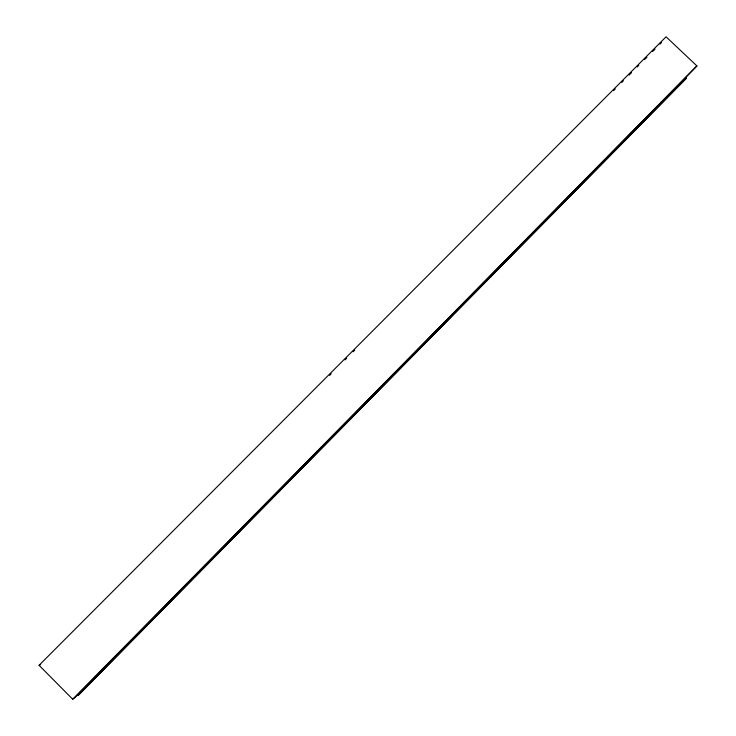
<?xml version="1.0" encoding="UTF-8"?>
<svg xmlns="http://www.w3.org/2000/svg" width="736" height="736" viewBox="0 0 736 736"><rect width="100%" height="100%" fill="white"/><g stroke="black" fill="none" stroke-linecap="round" stroke-linejoin="round"><path stroke-width="1.1" d="M696.928 65.936L74.722 697.802L72.671 699.2L39.072 665.307L666.071 36.8L696.928 65.936L72.671 699.2M329.59 375.388L331.218 373.759M345.018 359.922L346.638 358.294M353.133 351.79L354.752 350.161M613.658 90.565L615.287 88.936M621.773 82.423L623.401 80.794M629.078 75.1L631.516 72.662M637.192 66.967L638.82 65.338M644.497 59.644L646.935 57.196M652.62 51.502L655.049 49.064M659.925 44.178L661.544 42.55M39.072 665.307L40.673 664.617M686.412 78.209L78.044 695.548L686.412 78.209"/></g></svg>
